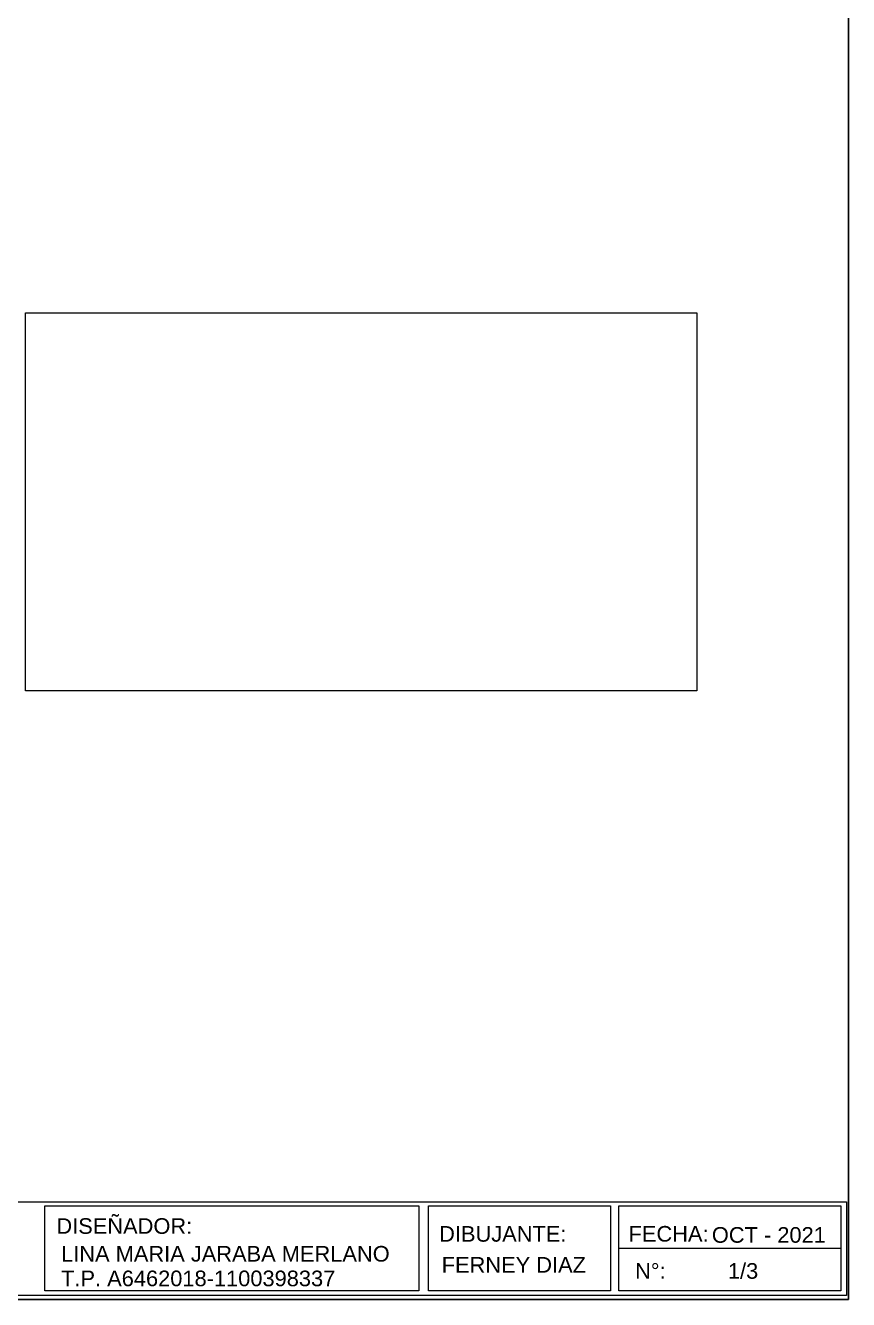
# Model space of a CAD drawing. Header units: metres. Extents: x 0.016 to 0.481, y 0.015 to 0.69.
# Drawn here: x 0.2634 to 0.4814, y 0.0154 to 0.3527 of the extents above; entities that cross this region are included whole.
import ezdxf

# ---------------------------------------------------------------- set-up
doc = ezdxf.new("R2010")
doc.units = ezdxf.units.M
doc.header["$MEASUREMENT"] = 0
doc.header["$XCLIPFRAME"] = 0
doc.layers.add('0_Pluma_Nº__1', color=7, linetype='Continuous', lineweight=13)
doc.layers.add('0_Pluma_Nº__55', color=214, linetype='Continuous', lineweight=25)
doc.layers.add('Anotaciones - Textos_Pluma_Nº__86', color=7, linetype='Continuous', lineweight=20, true_color=0x5555ff)
doc.layers.add('Dibujo & Figuras', color=7, linetype='Continuous')
doc.styles.add('Estilo_Generado_1', font='arial.ttf')
picture_1 = doc.add_image_def('image1.png', size_in_pixel=(1920, 1080))

msp = doc.modelspace()

# ---------------------------------------------------------------- linework, layer by layer
at = {"layer": '0_Pluma_Nº__1', "color": 7, "linetype": 'Continuous', "lineweight": 13, "ltscale": 1000}
for p, q in [((0.01935, 0.04124), (0.4808, 0.04124)), ((0.4808, 0.04124), (0.4808, 0.01645)), ((0.26853, 0.0402), (0.36759, 0.0402)), ((0.26853, 0.01767), (0.26853, 0.0402)), ((0.36759, 0.0402), (0.36759, 0.01767)), ((0.37011, 0.0402), (0.41835, 0.0402)), ((0.37011, 0.01767), (0.37011, 0.0402)), ((0.41835, 0.0402), (0.41835, 0.01767)), ((0.42056, 0.0402), (0.47938, 0.0402)), ((0.42056, 0.01767), (0.42056, 0.0402)), ((0.47938, 0.0402), (0.47938, 0.01767)), ((0.42056, 0.02894), (0.47938, 0.02894)), ((0.36759, 0.01767), (0.26853, 0.01767)), ((0.41835, 0.01767), (0.37011, 0.01767)), ((0.47938, 0.01767), (0.42056, 0.01767)), ((0.4808, 0.01645), (0.01935, 0.01645))]:
    msp.add_line(p, q, dxfattribs=at)
at = {"layer": '0_Pluma_Nº__55', "color": 214, "linetype": 'Continuous', "lineweight": 25, "ltscale": 1000}
for p, q in [((0.48138, 0.68995), (0.48138, 0.01537)), ((0.48138, 0.01537), (0.01553, 0.01537))]:
    msp.add_line(p, q, dxfattribs=at)

# ---------------------------------------------------------------- texts
at = {"layer": 'Anotaciones - Textos_Pluma_Nº__86', "color": 173, "linetype": 'Continuous', "lineweight": 20, "true_color": 0x5555ff, "char_height": 0.0041375, "attachment_point": 1, "style": 'Estilo_Generado_1'}
for s, insert in [('\\A1;{\\pql;\\fArial|b0|i0|c0|p34;DISEÑADOR:}', (0.27158, 0.0369)), ('\\A1;{\\pql;\\fArial|b0|i0|c0|p34;DIBUJANTE:}', (0.37295, 0.03482)), ('\\A1;{\\pql;\\fArial|b0|i0|c0|p34;FECHA:}', (0.42312, 0.03484)), ('\\A1;{\\pql;\\fArial|b0|i0|c0|p34;OCT - 2021}', (0.44518, 0.03454)), ('\\A1;{\\pql;\\fArial|b0|i0|c0|p34;LINA MARIA JARABA MERLANO}', (0.27282, 0.02955)), ('\\A1;{\\pql;\\fArial|b0|i0|c0|p34;FERNEY DIAZ}', (0.37363, 0.02662)), ('\\A1;{\\pql;\\fArial|b0|i0|c0|p34;N°:}', (0.42485, 0.02501)), ('\\A1;{\\pql;\\fArial|b0|i0|c0|p34;1/3}', (0.44943, 0.02501)), ('\\A1;{\\pql;\\fArial|b0|i0|c0|p34;T.P. A6462018-1100398337}', (0.27282, 0.02303))]:
    msp.add_mtext(s, dxfattribs=dict(at, insert=insert))

# ---------------------------------------------------------------- pictures from other files: only their frames are drawn
at = {"layer": 'Dibujo & Figuras', "linetype": 'Continuous', "lineweight": 0}
image = msp.add_image(picture_1, insert=(0.2634, 0.17655), size_in_units=(0.17778, 0.1), dxfattribs=at)
image.set_boundary_path([(-0.5, -0.5), (1919.5, 1079.5)])

doc.saveas('drawing.dxf')
